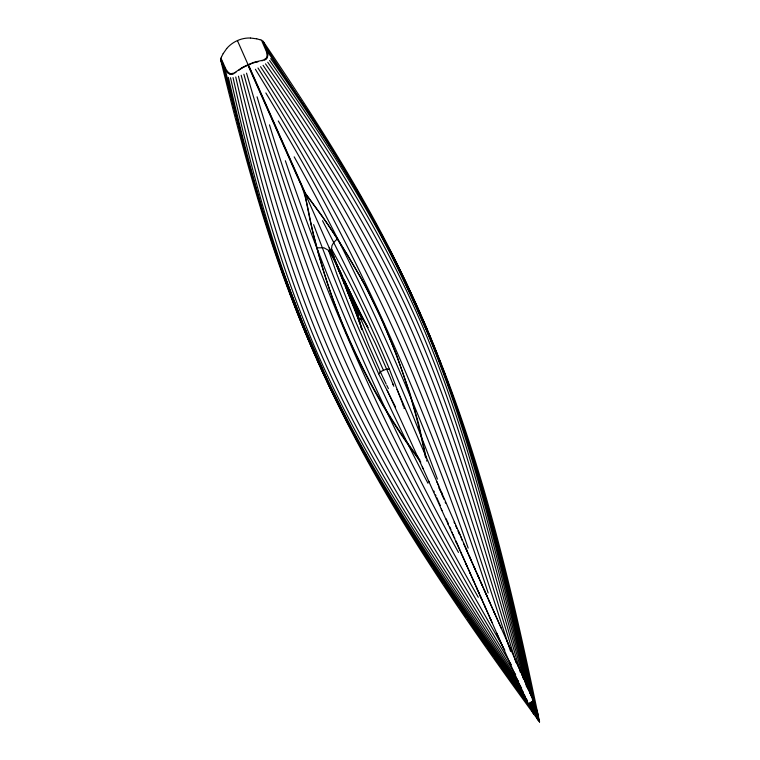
<?xml version="1.0" encoding="UTF-8"?>
<svg xmlns="http://www.w3.org/2000/svg" width="760" height="760" viewBox="0 0 760 760"><rect width="100%" height="100%" fill="white"/><g stroke="black" fill="none" stroke-linecap="round" stroke-linejoin="round"><path stroke-width="1.14" d="M267.824 55.109L267.434 57.285M315.191 355.186C272.356 260.49 245.062 159.866 220.523 59.251M220.732 58.7L220.96 58.149M221.036 57.969L221.597 56.696M221.673 56.515L223.041 53.846M267.301 57.589L266.874 58.292M223.136 53.675L226.718 48.526M266.674 58.539L266.085 59.109M226.841 48.383C232.589 41.667 241.452 37.743 250.277 38.009M420.822 462.175C361.342 383.296 321.404 289.969 304.76 192.622L321.632 215.317L337.535 238.668L333.877 242.269L331.94 245.651L331.541 249.061L332.557 253.28M380.123 372.751L378.717 373.815L379.097 374.765L395.561 407.065M378.66 373.853L354.948 320.122L337.174 275.034L328.567 250.373L323.931 247.798L316.853 247.817M238.944 70.177L239.78 69.587M265.838 59.289L265.202 59.688M239.903 69.493L241.766 68.267M235.942 72.323L235.239 72.789M241.898 68.181L243.837 67.051M243.979 66.975L246.002 65.978M233.899 73.559L233.215 73.862M249.318 64.534L250.144 64.153M264.898 59.85L264.1 60.192M361.219 327.209L359.309 319.599L360.164 319.219M359.034 318.915L359.499 319.513M360.952 318.877L362.035 318.392L366.652 325.308M360.743 318.972L383.325 370.091M333.516 258.571L331.065 254.106L332.604 253.451L332.072 252.387M334.428 258.647C334.695 255.465 329.479 251.484 332.386 256.395M359.299 319.551C359.49 316.749 364.268 319.627 360.867 315.885M379.715 372.058L387.315 368.695M533.292 699.969L534.137 701.841L528.238 704.453L525.606 698.487M530.603 702.895L538.384 720.404L539.144 720.072L531.487 702.867M360.63 319.019L359.993 319.295M250.42 64.03L252.519 63.194M246.278 65.864L247.674 65.293M232.855 74.005L232.132 74.204M252.662 63.146L254.809 62.472M254.961 62.424L257.117 61.883M262.39 60.714L261.887 60.847M257.279 61.845L258.276 61.627M387.866 369.398L389.386 369.103L402.325 402.999M531.895 701.936L536.151 711.493L537.32 711.274L533.976 703.827M387.277 369.502L387.762 369.417M231.762 74.271L231.011 74.319M250.477 38.019L256.699 38.826M230.707 74.299L229.928 74.157M256.889 38.864L259.787 39.653M259.967 39.71L261.288 40.157M261.478 40.223L262.038 40.432M229.577 74.034L227.696 72.846M262.922 40.992C320.084 125.714 377.178 214.491 418.332 309.51M227.572 72.732L224.703 68.932M328.567 250.373L331.008 253.963M237.49 40.774L329.232 247.865L332.015 252.206L329.925 249.365L330.942 253.821M357.647 312.047L359.49 314.545M419.539 459.458L419.957 460.037M419.235 459.059C383.676 411.673 355.423 358.872 334.599 303.459C326.904 282.682 320.406 261.469 314.991 239.989C308.959 219.849 308.18 198.179 298.499 179.332M530.66 707.475L533.472 711.332M533.767 714.067C452.238 601.977 372.941 486.808 316.958 359.452M533.425 713.592L537.5 719.197M537.101 718.637L539.553 722L537.785 713.488M529.692 705.403C455.648 601.549 381.358 496.65 326.772 380.912M519.64 692.284L514.453 685.425M519.64 692.597L534.042 712.424L533.102 713.146L528.865 703.561L535.154 712.12L532.969 701.765M513.181 683.335L509.675 678.775M514.254 684.827L510.578 680.029M513.428 683.99L515.688 686.812M515.489 686.85L536.047 714.125C510.216 594.462 483.721 474.145 439.356 359.727M359.547 314.63L360.221 315.58M527.582 701.651C460.104 605.577 391.562 509.418 338.257 404.51M508.554 676.885L509.618 678.376M510.682 679.858L506.967 674.994M529.387 703.209L534.147 709.859L532.418 701.86M506.075 673.426L502.122 668.211M507.139 674.908L503.652 670.339M506.075 673.731L508.193 676.39M500.441 665.532L501.144 666.52M503.604 669.968L499.101 663.955M527.355 700.359C452.998 592.334 375.108 485.279 320.625 365.389M498.693 663.072L494.579 657.571M500.089 665.038L496.081 659.699M493.126 655.215L493.819 656.193M495.206 658.16L491.9 653.79M489.668 650.313L490.361 651.292M491.397 652.764L488.528 648.992M490.751 652.165L492.774 654.721M530.309 703.447L532.978 707.246L531.715 701.575M486.238 645.43L486.922 646.408M487.948 647.871L485.184 644.242M487.445 647.453L489.326 649.828M269.562 60.467C319.295 131.157 366.947 203.737 404.491 281.751M524.98 695.856C455.715 593.522 382.85 492.499 329.792 380.437C283.993 284.363 256.072 181.127 233.044 77.587M482.818 640.556L484.528 642.989M484.025 642.57L485.555 644.452M267.729 62.235C330.666 151.136 389.756 243.78 430.445 345.24C475.731 457.529 501.286 576.394 529.919 693.671M479.427 635.692L481.118 638.125M480.51 637.545L482.134 639.578M481.755 639.322L483.445 641.753M477.736 633.26L474.905 629.47M477.195 632.776L478.743 634.714M478.24 634.286L480.244 637.156M474.363 628.415L471.722 624.881M475.37 629.869L472.805 626.439M476.168 631.303L476.938 632.406M266.123 49.599L306.109 108.651L336.765 156.617M270.721 58.624C334.01 149.007 392.986 243.314 434.122 346.075M530.299 702.24L531.601 704.14M470.354 622.601L472.026 625.024M469.024 620.673L466.697 617.291M470.022 622.117L467.533 618.783M469.841 622.145L471.248 624.178M523.136 691.837C457.073 592.61 387.733 494.665 336.176 386.812C288.752 288.62 260.024 182.913 235.743 77.007M465.053 614.878L466.63 617.462M265.497 63.849C327.636 152.978 386.669 245.242 427.595 346.313C472.901 456.921 498.969 574.047 528.172 689.605M462.422 611.031L463.733 612.95M463.524 612.921L464.721 614.403M464.398 614.213L465.728 616.151M459.8 607.183L460.778 608.627M461.757 610.071L459.477 606.698M461.358 609.748L463.087 612.284M457.197 603.345L458.384 605.369M458.498 605.264L459.448 606.927M454.926 599.982L456.541 602.385M456.294 602.271L458.175 605.055M454.224 599.203L451.06 594.244M454.28 599.022L455.886 601.663M360.724 316.312L361.351 317.3M521.683 688.114C457.121 589.38 389.851 491.596 339.473 384.588C292.657 286.577 264.043 181.364 238.459 76.199M449.777 592.325L451.354 594.928M452.171 596.144L453.397 597.977M447.545 588.99L449.312 591.878M449.141 591.375L450.946 594.32M447.288 588.848L444.685 584.697M446.909 588.031L448.505 590.672M263.065 65.312C325.46 157.168 385.443 251.665 426.968 355.091C470.592 462.346 497.467 575.358 526.651 687.125M446.082 587.024L442.472 581.362M442.073 580.982L439.337 576.612M441.531 579.937L443.669 583.395M438.083 574.712L441.275 579.766M435.908 571.387L438.89 576.156M518.614 681.587C456.209 584.012 392.055 486.846 343.13 381.567C297.027 283.898 268.242 179.445 241.167 75.259M433.732 568.072L437.313 573.743M431.575 564.756L435.736 571.339M337.535 238.668L362.159 279.88M432.601 566.533L421.23 548.73M431.034 564.129C386.65 495.748 345.733 424.849 313.699 349.762M260.537 66.68C319.542 156.731 377.587 248.216 419.016 347.956C464.189 454.888 493.145 567.644 523.592 679.383M366.899 325.698L367.394 326.477M515.622 674.623C455.544 577.913 394.516 481.213 346.835 377.596C301.596 280.516 272.327 177.175 243.865 74.233M421.049 548.577L384.978 489.63L354.654 435.034L327.218 379.373L302.176 321.68L280.373 264.917L262.409 211.081L245.233 151.012L221.369 59.09L226.119 69.587L228.361 72.447L230.603 73.758L234.099 73.074L242.221 67.535L247.798 64.828L298.081 178.381M257.973 67.991C315.096 158.241 372.02 249.308 413.573 348.033C458.346 452.931 489.069 563.056 520.429 672.495M336.661 156.57C370.348 211.289 399.56 268.717 425.163 327.636M511.281 664.725C454.195 569.316 396.511 473.841 350.351 372.533C306.118 276.345 276.241 174.534 246.544 73.169M255.388 69.264C310.526 159.343 365.873 249.878 407.455 347.234C451.535 449.464 483.588 556.292 515.992 662.635M265.848 92.957C316.122 176.225 363.916 261.269 402.847 350.512C445.417 448.257 477.394 550.135 510.558 651.329M278.274 120.963C367.27 269.116 434.492 428.934 488.157 592.933M367.812 326.923L368.182 327.56M367.08 325.66L367.441 326.287M504.849 650.189C452.703 558.628 399.237 467.485 355.87 371.317C315.875 282.549 284.981 190.019 257.07 96.834M366.339 324.387L366.709 325.023M365.969 323.75L357.428 308.275L352.45 297.464M224.58 68.723L223.487 66.671M331.541 249.061C353.229 287.841 372.229 328.13 389.386 369.103M294.187 156.845C363.717 281.817 421.448 412.974 468.169 548.112M478.287 597.303C392.73 447.45 319.418 290.32 269.477 124.859M361.845 279.803C391.457 334.865 413.193 394.326 425.173 455.715M332.661 256.918L333.555 258.647M458.47 552.415C389.728 427.034 331.18 296.229 285.351 160.75M322.515 220.685C365.94 304.418 404.909 390.478 437.389 479.075M427.956 483.246C384.075 399.722 346.484 313.044 313.623 224.627M263.606 42.351L263.929 42.987M333.592 258.733L334.552 260.68M333.877 259.293L336.385 264.736M223.402 66.481L222.414 64.362M335.806 399.684C284.734 297.996 253.545 187.91 228.37 77.368M264.072 43.282L265.012 45.286M386.802 385.358L388.398 388.654M386.166 384.132L382.517 376.485M387.173 390.193L423.139 468.768M404.947 282.71C470.24 418.095 505.685 565.05 536.151 711.493M345.087 281.903L375.145 343.035L389.566 375.801M344.242 280.136L349.771 291.802M344.356 280.421L344.688 281.115M345.781 283.423L341.059 273.476M348.45 289.037L351.015 294.415M340.689 272.688L341.126 273.619M336.765 264.214L340.717 272.745M342.57 276.611L340.072 271.301M350.236 292.799L352.374 297.302M339.625 270.446L339.957 271.139M351.215 294.88L361.57 317.68M339.359 269.866L339.663 270.512M382.204 375.82L368.552 345.021L345.249 286.083M334.704 261.003L335.91 263.653M338.627 268.299L338.941 268.964M338.029 267.017L338.276 267.548M337.887 266.694L338.115 267.188M320.577 367.488L324.273 375.535M360.743 315.618L359.717 313.358M337.782 266.475L337.298 265.401M539.163 720.147L538.375 718.399M417.677 456.599L418.104 457.539M357.428 308.275L359.623 313.148M534.137 701.841L532.94 699.19M441.265 509.058L448.096 524.21M530.072 692.806L530.528 693.813M531.411 695.78L528.931 690.251M531.192 695.295L532.247 697.642M532.19 697.519L533.045 699.409M535.221 706.591L534.831 705.736M422.341 466.982L429.315 482.514M456.171 542.127L461.928 554.933M428.64 481.013L441.959 510.578M447.592 523.079L456.75 543.419M522.975 676.951L525.872 683.43M524.989 681.454L527.687 687.477M527.431 686.907L529.216 690.897M533.51 702.781L533.026 701.717L534.432 704.852M337.041 264.822L336.566 263.758M469.661 572.204L470.469 574M465.947 563.91L470.136 573.268M461.405 553.774L466.773 565.753M420.28 313.69L405.697 281.96L390.412 251.161L358.017 192.061L319.931 129.855L261.896 41.154L266.466 51.727L267.083 55.309L266.541 57.855L263.682 59.983L254.115 62.272L248.358 64.581L305.491 193.553L327.731 224.248L347.377 254.638L365.18 285.475L381.653 318.962L396.359 354.388L410.039 393.67L418.874 424.669L426.398 458.878M441.74 494.428L442.168 495.397M442.595 496.365L443.023 497.334M443.46 498.303L443.887 499.272M479.731 579.851L463.79 544.008M480.101 580.697L511.451 651.12M507.081 641.307L518.653 667.261M516.6 662.672L523.032 677.065M521.664 674.015L523.459 678.024M531.354 702.572L538.213 718.029M533.064 707.427L537.187 716.699M534.47 710.6L530.879 702.515M536.465 715.065L539.553 722M537.5 718.342L532.551 707.294M531.952 707.721L534.042 712.424L533.719 711.692M530.261 703.931L532.37 708.672M529.786 702.867L530.67 704.852M476.596 587.755L479.056 593.275M473.204 580.136L477.261 589.256M469.813 572.556L473.708 581.267M320.017 364.078L316.397 355.908M265.126 45.553L266 47.633M485.858 593.541L489.867 602.566M489.174 600.998L494.769 613.624M438.748 487.701L439.166 488.661M439.594 489.62L440.021 490.58M440.448 491.539L440.876 492.508M493.515 610.803L501.372 628.463M445.189 502.189L445.626 503.167M454.062 522.139L454.623 523.403M455.753 525.939L456.874 528.475M457.995 530.983L459.676 534.755M461.358 538.545L462.166 540.369M530.736 703.2L531.392 704.691M537.662 718.713L538.441 720.47M532.047 706.163L532.294 706.733M490.286 618.583L492.024 622.506M484.528 605.577L491.159 620.559M480.272 596.011L485.25 607.231M478.296 591.575L481.716 599.25M319.76 365.531C295.611 312.541 275.927 257.583 259.502 201.732M477.46 574.531L482.505 585.941M480.805 582.112L485.83 593.456M484.167 589.722L487.303 596.781M331.854 253.783L357.513 311.866M529.796 705.679L530.252 706.705M524.846 696.749L527.411 702.572M519.222 684.01L525.036 697.176M436.848 497.752L437.276 498.721M496.774 633.213L520.267 686.394M433.865 491.007L434.292 491.976M435.565 494.855L435.993 495.824M437.703 499.69L438.13 500.659M438.567 501.638L438.995 502.607M439.423 503.586L440.287 505.533M446.167 518.823L447.013 520.733M447.573 521.996L448.134 523.26M449.806 527.05L450.927 529.587M452.048 532.114L452.599 533.368M453.159 534.631L453.72 535.895M454.271 537.149L454.831 538.413M455.952 540.939L459.99 550.069M460.798 551.903L461.615 553.736M462.422 555.569L471.485 576.061M471.817 576.802L503.281 647.957M469.186 555.712L471.048 559.93M475.494 570.038L465.909 548.245M474.135 566.989L478.838 577.628M336.727 264.119L334.447 258.704M527.24 702.183L528.238 704.453L527.763 703.351M419.349 311.534L427.291 329.906M436.829 481.631L441.94 493.363M458.669 531.658L461.5 538.128M438.815 486.2L397.005 389.405M460.798 536.522L467.219 551.19M359.091 318.782L348.992 295.25M441.531 492.375L459.876 534.413M336.433 263.463L334.523 258.875M315.609 354.103L311.885 345.486M222.338 64.172L221.426 61.997M336.642 265.297L337.098 266.37M422.807 319.428L430.73 338.095M336.252 264.433L337.24 266.712M313.272 348.783C275.471 261.915 251.208 169.974 230.508 77.748M358.245 317.043L350.351 298.576M310.916 343.226L307.847 335.986M337.335 266.94L337.706 267.805M337.478 267.263L337.858 268.175M424.536 453.558L424.935 454.518M425.581 328.291C475.323 446.224 501.828 572.081 531.173 696.169M337.012 266.238L343.035 280.677M338.029 268.565L338.352 269.344M307.277 334.637L282.312 270.826L261.639 208.857M338.295 269.211L338.969 270.816M338.894 270.636L339.264 271.538M350.284 298.414L348.222 293.37M389.851 376.494L392.416 382.869M339.33 271.709L340.147 273.676M349.087 295.517L346.636 289.503M429.58 335.378C480.928 456.066 510.711 584.421 537.548 712.386M340.062 273.476L344.517 284.287M343.273 281.314L347.994 292.847M344.156 283.452L344.631 284.62M392.758 383.724L393.794 386.27M432.887 343.434L440.733 363.033M392.683 383.439L393.243 384.835M434.112 346.351L437.447 354.663M221.359 61.816L220.751 60.249M266.066 47.785L266.865 50.017M331.103 254.115L329.232 247.865M334.315 258.362L333.488 256.101M442.519 367.954C482.609 475.827 507.471 588.572 532.731 700.615M354.93 309.377L360.202 324.7M333.422 255.92L332.738 253.878M402.486 403.465L402.962 404.852M403.113 405.317L403.427 406.248M403.892 407.645L404.197 408.585M360.658 326.097L361.104 327.503M361.332 328.197L361.779 329.602M266.922 50.198L267.824 54.919M358.948 318.335L357.561 312.113M261.278 207.879L244.235 147.193L222.157 61.189M259.236 200.839L257.402 194.607M257.269 194.17L255.474 187.939M255.094 186.608L253.07 179.493M252.7 178.163L250.477 170.173M361.827 329.45L361.342 327.655M250.106 168.843L248.045 161.32M247.855 160.626L224.77 67.896M537.434 711.816L538.137 715.207M425.467 457.197L425.239 456.038M426.692 460.408L426.844 461.168"/></g></svg>
